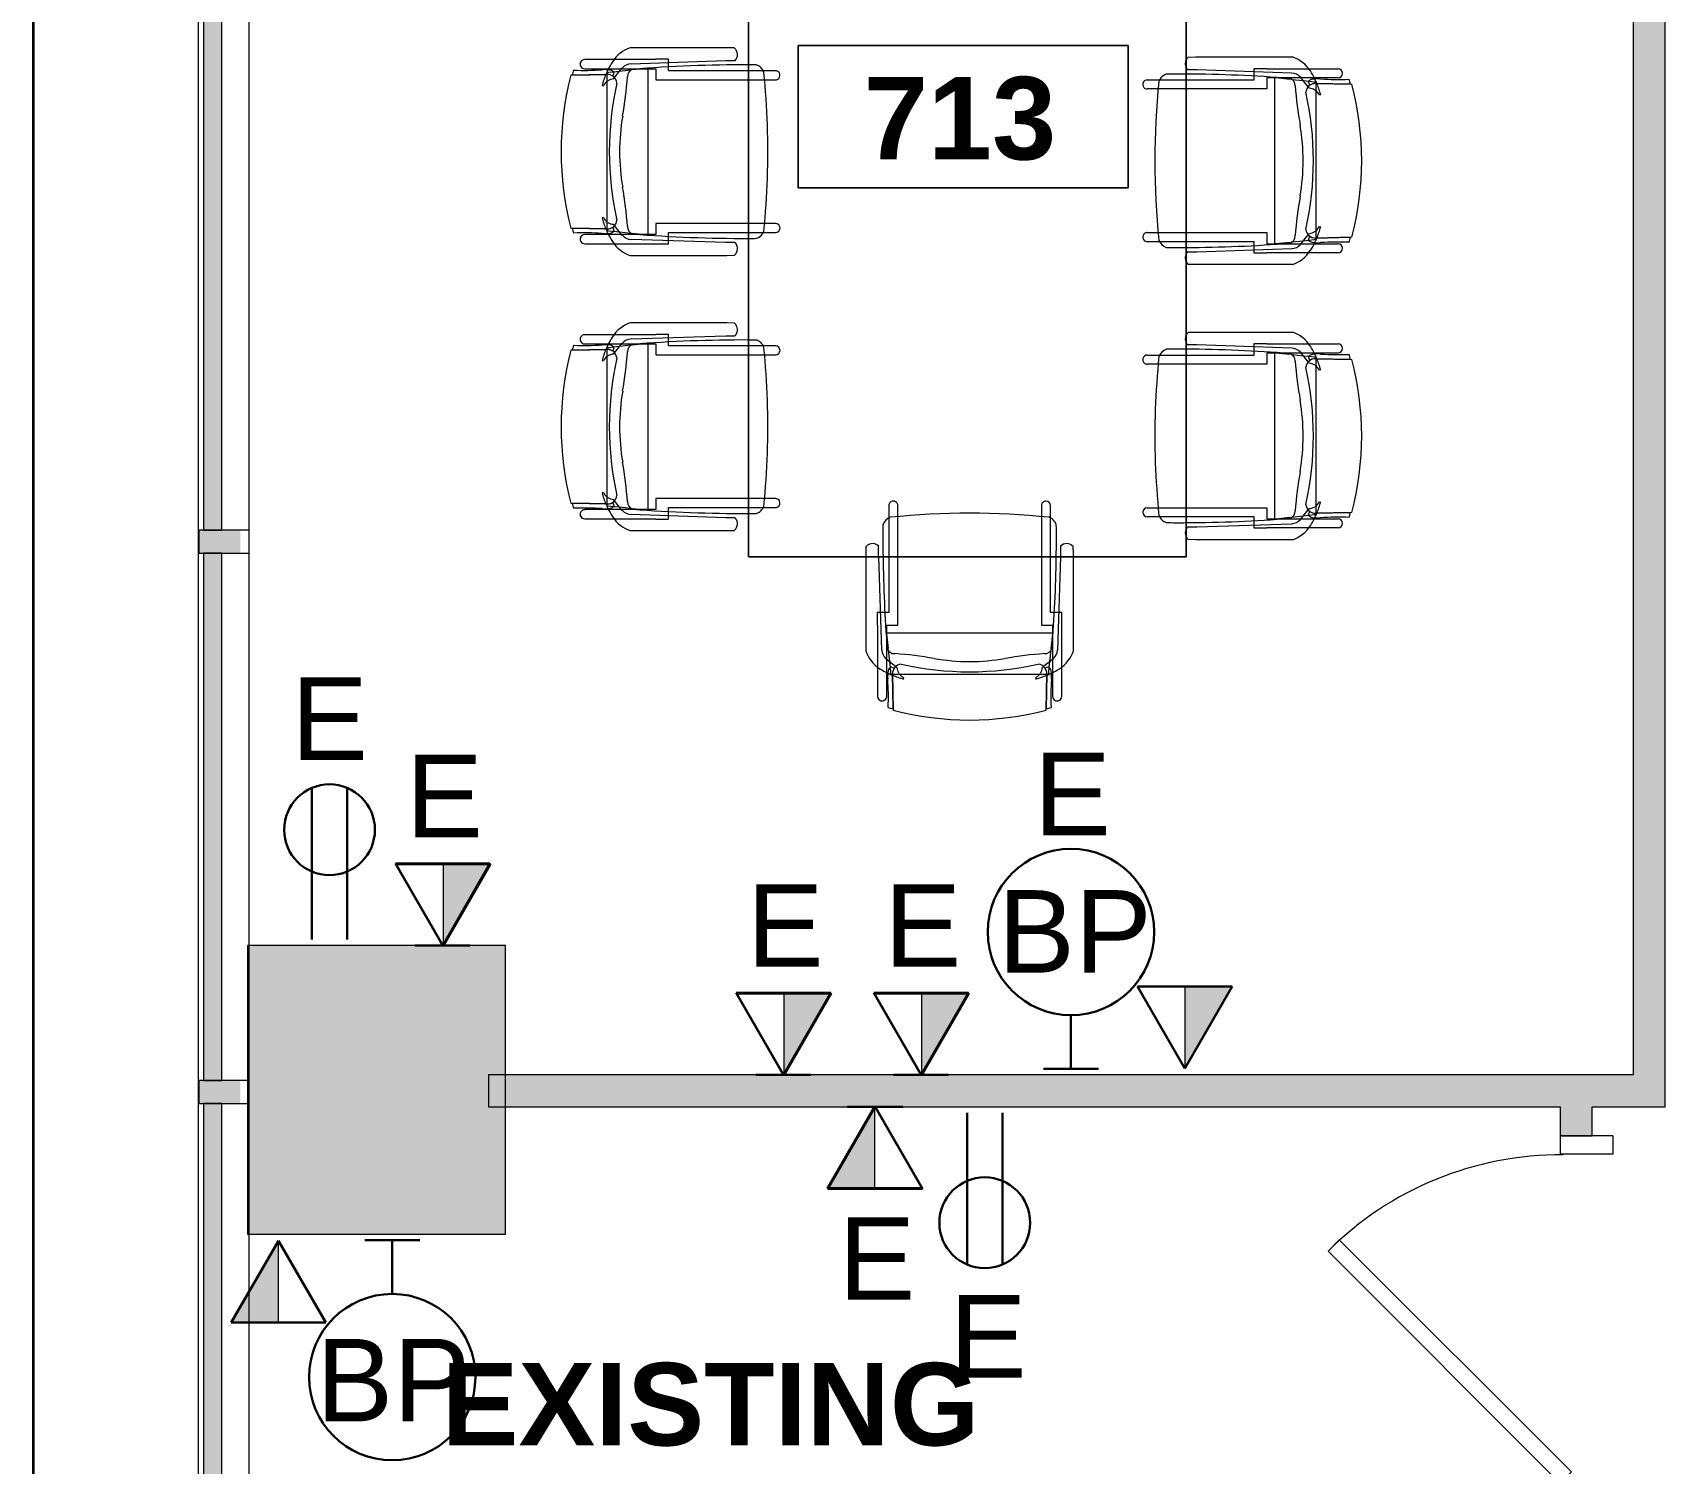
# Model space of a CAD drawing. Header units: inches. Extents: x 385 to 2249, y -1773 to -36.
# Drawn here: x 392.3 to 570.4, y -375.4 to -219.4 of the extents above; entities that cross this region are included whole.
import ezdxf

# ---------------------------------------------------------------- set-up
doc = ezdxf.new("R2010")
doc.units = ezdxf.units.IN
doc.header["$MEASUREMENT"] = 0
for name, color, linetype, lineweight in [('A-ANNO-NOTE', 131, 'Continuous', 30), ('A-AREA-IDEN', 2, 'Continuous', 9), ('A-COLS', 52, 'Continuous', 13), ('A-DETL', 90, 'Continuous', 9), ('A-DETL-THIN', 151, 'Continuous', 9), ('A-DOOR', 31, 'Continuous', 13), ('A-DOOR-FRAM', 31, 'Continuous', 20), ('A-GLAZ-CURT', 52, 'Continuous', 13), ('A-GLAZ-CWMG', 51, 'Continuous', 13), ('A-WALL', 113, 'Continuous', 13), ('A-WALL-PATT', 111, 'Continuous', 13), ('I-FURN', 30, 'Continuous', 9), ('I-WALL', 2, 'Continuous', 13)]:
    doc.layers.add(name, color=color, linetype=linetype, lineweight=lineweight)
doc.styles.add('Swis721 Lt BT', font='swissl.ttf', dxfattribs={"height": 9})
doc.styles.add('Swis721 Lt BT_B', font='', dxfattribs={"height": 9})
doc.styles.get('Swis721 Lt BT_B').set_extended_font_data('Swis721 Lt BT', bold=True)

# ---------------------------------------------------------------- blocks, each defined once
blk = doc.blocks.new('System Panel - Glazed 2-5123496-Level 7 POWER _ SIGNAL')
at = {"layer": 'A-GLAZ-CURT', "lineweight": 9}
blk.add_hatch(color=7, dxfattribs=at).paths.add_polyline_path([(-28.38, 2.25), (-28.38, 0.25), (28.37, 0.25), (28.37, 2.25), (26.15, 2.25)], flags=0)
at = {"layer": 'A-GLAZ-CURT', "color": 8, "lineweight": 20}
for p, q in [((28.37, 2.25), (-28.38, 2.25)), ((-28.38, 2.25), (-28.38, 0.25)), ((28.37, 0.25), (28.37, 2.25)), ((-28.38, 0.25), (28.37, 0.25))]:
    blk.add_line(p, q, dxfattribs=at)
blk = doc.blocks.new('System Panel - Glazed 2-5026264-Level 7 POWER _ SIGNAL')
at = {"layer": 'A-GLAZ-CURT', "lineweight": 9}
blk.add_hatch(color=7, dxfattribs=at).paths.add_polyline_path([(28.75, 0.25), (28.75, 2.25), (-28.75, 2.25), (-28.75, 0.25), (22.85, 0.25)], flags=0)
at = {"layer": 'A-GLAZ-CURT', "color": 8, "lineweight": 20}
for p, q in [((28.75, 2.25), (-28.75, 2.25)), ((-28.75, 2.25), (-28.75, 0.25)), ((28.75, 0.25), (28.75, 2.25)), ((-28.75, 0.25), (28.75, 0.25))]:
    blk.add_line(p, q, dxfattribs=at)
blk = doc.blocks.new('Rectangular Mullion - 2_5_ x 5_ rectangular-5019623-Level 7 POWER _ SIGNAL')
at = {"layer": 'A-GLAZ-CWMG', "lineweight": 9}
blk.add_hatch(color=7, dxfattribs=at).paths.add_polyline_path([(0, 1.76), (0, -2.75), (-2.5, -2.75), (-2.5, 1.76), (-1.23, 1.76)], flags=0)
at = {"layer": 'A-GLAZ-CWMG', "color": 8, "lineweight": 20}
for p, q in [((-2.5, 2.75), (0, 2.75)), ((-2.5, -2.75), (-2.5, 2.75)), ((0, 2.75), (0, -2.75)), ((0, -2.75), (-2.5, -2.75))]:
    blk.add_line(p, q, dxfattribs=at)
blk = doc.blocks.new('Walls 63 - Walls 3-5097518-Level 7 POWER _ SIGNAL')
at = {"layer": 'A-WALL', "lineweight": 9}
for p, q in [((40.36, -1605.91), (40.36, -2559.92)), ((58.34, -2049.92), (58.34, -1605.91))]:
    blk.add_line(p, q, dxfattribs=at)
blk = doc.blocks.new('System Panel - Glazed 2-5681526-Level 7 POWER _ SIGNAL')
at = {"layer": 'A-GLAZ-CURT', "color": 8, "lineweight": 20}
for p, q in [((27.3125, 2.25), (-27.3125, 2.25)), ((-27.3125, 2.25), (-27.3125, 0.25)), ((27.3125, 0.25), (27.3125, 2.25)), ((-27.3125, 0.25), (27.3125, 0.25))]:
    blk.add_line(p, q, dxfattribs=at)
blk = doc.blocks.new('Single Flush - OTJ_SOLIDFLUSH_ALUM-5070093-Level 7 POWER _ SIGNAL')
at = {"layer": 'A-DOOR', "color": 8, "lineweight": 20}
for p, q in [((-8.65, -25.84), (16.67, -0.51)), ((17.91, -1.75), (-7.42, -27.07)), ((16.67, -0.51), (17.91, -1.75)), ((-7.42, -27.07), (-8.65, -25.84))]:
    blk.add_line(p, q, dxfattribs=at)
at = {"layer": 'A-DOOR', "lineweight": 9}
blk.add_arc((17.91, -1.75), 35.81, 179.5, 225, dxfattribs=at)
at = {"layer": 'A-DOOR-FRAM', "color": 8}
for p, q in [((-20, 4), (-20, -1.75)), ((-20, 4), (-18, 4)), ((-18, 4), (-18, -1.75)), ((18, 4), (18, -1.75)), ((18, 4), (20, 4)), ((20, 4), (20, -1.75)), ((-20, -1.75), (-18, -1.75)), ((18, -1.75), (20, -1.75))]:
    blk.add_line(p, q, dxfattribs=at)
blk = doc.blocks.new('GIANT CONFERENCE TABLE4 - GIANT CONFERENCE TABLE-5500512-Level 7 POWER _ SIGNAL')
at = {"layer": 'I-FURN'}
for p, q in [((518.12, -132.95), (470.41, -132.95)), ((470.41, -132.95), (470.41, -276.53)), ((470.41, -276.53), (470.41, -132.95)), ((470.41, -132.95), (518.12, -132.95)), ((518.12, -276.53), (518.12, -132.95)), ((518.12, -132.95), (518.12, -276.53)), ((470.41, -276.53), (518.12, -276.53)), ((518.12, -276.53), (470.41, -276.53))]:
    blk.add_line(p, q, dxfattribs=at)
blk = doc.blocks.new('F-Haworth_Chair_X99-Seminar - X99 Seminar Chair with Glides-V35-Level 7 POWER _ SIGNAL')
at = {"layer": 'I-FURN'}
for p, q in [((-8.34, 11.52), (-8.42, 7.57)), ((-8.42, 7.57), (-8.34, 11.37)), ((8.42, 7.57), (8.34, 11.52)), ((8.34, 11.37), (8.42, 7.57)), ((-10.04, 10.02), (-10.04, 6.81)), ((-9.04, 7.4), (-9.04, 10.02)), ((9.04, 10.02), (9.04, 7.4)), ((10.04, 6.81), (10.04, 10.02)), ((-9.04, 5.99), (-9.04, 7.4)), ((-8.62, 7.42), (-8.68, 6.87)), ((-8.6, 7.6), (-8.62, 7.43)), ((-8.49, 7.6), (-8.56, 7.6)), ((-7.65, 7.6), (-8.4, 7.6)), ((7.65, 7.6), (-7.65, 7.6)), ((-7.18, 7.99), (-7.21, 8.13)), ((7.21, 8.13), (7.18, 7.99)), ((8.4, 7.6), (7.65, 7.6)), ((8.56, 7.6), (8.49, 7.6)), ((8.62, 7.43), (8.6, 7.6)), ((8.68, 6.87), (8.62, 7.42)), ((9.04, 7.4), (9.04, 5.99)), ((-10.04, 6.81), (-10.04, 5)), ((-9.13, 5.92), (-8.07, 6.77)), ((-9.04, 3.62), (-9.04, 5.99)), ((-8.75, 6.22), (-8.88, 4.99)), ((-8.68, 6.87), (-8.75, 6.22)), ((-8.61, 6.81), (-8.23, 6.95)), ((-8.03, 6.81), (-7.95, 6.87)), ((7.95, 6.87), (8.03, 6.81)), ((8.07, 6.77), (9.13, 5.92)), ((8.23, 6.95), (8.61, 6.81)), ((8.75, 6.22), (8.68, 6.87)), ((8.88, 4.99), (8.75, 6.22)), ((9.04, 5.99), (9.04, 3.62)), ((10.04, 5), (10.04, 6.81)), ((-11.32, 5.06), (-11.32, -5.48)), ((-10.04, 4.99), (-10.04, 2.27)), ((-9.92, -5.36), (-9.57, 4.97)), ((-8.9, 4.8), (-9.07, 3.2)), ((-9.04, 3.43), (-9.04, 3.62)), ((-8.88, 4.99), (-8.89, 4.91)), ((8.89, 4.91), (8.88, 4.99)), ((9.07, 3.2), (8.9, 4.8)), ((9.04, 3.62), (9.04, 3.43)), ((9.57, 4.97), (9.92, -5.36)), ((10.04, 2.27), (10.04, 4.99)), ((11.32, -5.48), (11.32, 5.06)), ((-10.04, 2.27), (-10.07, 2.27)), ((-10.07, 2.27), (-10.07, 0.89)), ((-9.07, 3.2), (-9.07, 3.12)), ((-9.07, 3.12), (9.07, 3.12)), ((-9.04, 3.12), (-9.04, 3.43)), ((-9.04, 2.27), (-9.04, 3.12)), ((-7.83, 2.27), (-9.04, 2.27)), ((-7.83, -7.83), (-7.83, 2.27)), ((9.04, 2.27), (7.83, 2.27)), ((7.83, 2.27), (7.83, -7.83)), ((9.04, 3.43), (9.04, 3.12)), ((9.04, 3.12), (9.04, 2.27)), ((9.07, 3.12), (9.07, 3.2)), ((10.07, 2.27), (10.04, 2.27)), ((10.07, 0.89), (10.07, 2.27)), ((-10.07, 0.89), (-9.71, 0.89)), ((-9.71, 0.89), (-9.2, 0.89)), ((-9.2, 0.89), (-8.82, 0.89)), ((-8.82, 0.89), (-8.82, -7.83)), ((8.82, 0.89), (9.2, 0.89)), ((8.82, -7.83), (8.82, 0.89)), ((9.2, 0.89), (9.71, 0.89)), ((9.71, 0.89), (10.07, 0.89)), ((-11.32, -5.48), (-11.3, -6.32)), ((-9.92, -6.36), (-9.92, -5.36)), ((9.92, -5.36), (9.92, -6.36)), ((11.3, -6.32), (11.32, -5.48)), ((-8.82, -7.83), (-8.82, -9.44)), ((-7.83, -9.57), (-7.83, -7.83)), ((7.83, -7.83), (7.83, -9.57)), ((8.82, -9.44), (8.82, -7.83)), ((-8.82, -9.44), (-8.82, -10.78)), ((-7.83, -10.78), (-7.83, -9.57)), ((7.83, -9.57), (7.83, -10.78)), ((8.82, -10.78), (8.82, -9.44))]:
    blk.add_line(p, q, dxfattribs=at)
for centre, radius, start, end in [((0, -20.29), 32.89, 75.3075, 104.696), ((-36.06, 10.03), 27.2, 355.9857, 2.5118), ((0, -20.73), 33.17, 104.5766, 105.5522), ((0, -20.73), 33.17, 74.4478, 75.4234), ((36.06, 10.03), 27.2, 177.4882, 184.0143), ((-9.54, 10.02), 0.498, 360, 180), ((9.54, 10.02), 0.498, 360, 180), ((-4.71, -1.15), 9.61, 116.0036, 121.9522), ((-5.2, 7.86), 3.74, 175.9857, 189.9064), ((-4.71, -1.15), 9.61, 113.5094, 116.0036), ((-8.28, 7.33), 0.613, 189.9064, 237.4573), ((-4.71, -1.15), 9.61, 112.927, 113.3607), ((-4.71, -1.15), 9.61, 105.0666, 112.7369), ((-7.37, 7.55), 1.05, 178.8214, 214.7998), ((-7.37, 7.55), 1.05, 178.8214, 264.0446), ((-6.55, 6.76), 1.38, 147.5752, 174.9122), ((-6.55, 6.76), 1.38, 117.0503, 145.9813), ((0, -26.49), 33.83, 77.2285, 102.7715), ((6.55, 6.76), 1.38, 34.0187, 62.9497), ((4.71, -1.15), 9.61, 67.2631, 74.9334), ((7.37, 7.55), 1.05, 275.9554, 1.1786), ((6.55, 6.76), 1.38, 5.0878, 32.4248), ((7.37, 7.55), 1.05, 325.2002, 1.1786), ((4.71, -1.15), 9.61, 66.6393, 67.073), ((4.71, -1.15), 9.61, 63.9964, 66.4906), ((8.28, 7.33), 0.613, 302.5427, 350.0936), ((5.2, 7.86), 3.74, 350.0936, 4.0143), ((4.71, -1.15), 9.61, 58.0478, 63.9964), ((-7.87, 3.92), 3.63, 121.9522, 161.8211), ((-8.18, 4.9), 1.39, 132.8922, 177.1987), ((-8.24, 4.59), 0.763, 84.2338, 165.7662), ((-11.32, 48.08), 42.84, 274.2301, 280.0233), ((0, -15.97), 22.19, 79.9767, 100.0233), ((11.32, 48.08), 42.84, 259.9767, 265.7699), ((8.24, 4.59), 0.763, 14.2338, 95.7662), ((8.18, 4.9), 1.39, 2.8013, 47.1078), ((7.87, 3.92), 3.63, 18.1789, 58.0478), ((144.06, -7.32), 153.52, 175.4787, 180.1906), ((-144.06, -7.32), 153.52, 359.8094, 4.5213), ((-10.58, -5.68), 0.956, 221.8901, 314.1099), ((10.58, -5.68), 0.956, 225.8901, 318.1099), ((144.06, -7.32), 153.52, 180.1906, 180.5251), ((-8.21, -8.28), 1.31, 200.0433, 249.9567), ((8.21, -8.28), 1.31, 327.4784, 339.9567), ((-144.06, -7.32), 153.52, 359.4749, 359.8094), ((0, 75.01), 84.96, 264.1475, 271.9508), ((0, 75.01), 84.96, 271.9508, 275.8525), ((8.21, -8.28), 1.31, 290.0433, 302.5216), ((8.21, -8.28), 1.31, 302.5216, 315), ((8.21, -8.28), 1.31, 315, 327.4784), ((-8.32, -10.78), 0.495, 180, 360), ((8.32, -10.78), 0.495, 180, 195), ((8.32, -10.78), 0.495, 195, 225), ((8.32, -10.78), 0.495, 225, 300), ((8.32, -10.78), 0.495, 300, 315), ((8.32, -10.78), 0.495, 315, 360)]:
    blk.add_arc(centre, radius, start, end, dxfattribs=at)
blk = doc.blocks.new('F-Haworth_Chair_X99-Seminar - X99 Seminar Chair with Glides-V36-Level 7 POWER _ SIGNAL')
at = {"layer": 'I-FURN'}
for p, q in [((-8.34, 11.52), (-8.42, 7.57)), ((-8.42, 7.57), (-8.34, 11.37)), ((8.42, 7.57), (8.34, 11.52)), ((8.34, 11.37), (8.42, 7.57)), ((-10.04, 10.02), (-10.04, 6.81)), ((-9.04, 7.4), (-9.04, 10.02)), ((9.04, 10.02), (9.04, 7.4)), ((10.04, 6.81), (10.04, 10.02)), ((-9.04, 5.99), (-9.04, 7.4)), ((-8.62, 7.42), (-8.68, 6.87)), ((-8.6, 7.6), (-8.62, 7.43)), ((-8.49, 7.6), (-8.56, 7.6)), ((-7.65, 7.6), (-8.4, 7.6)), ((7.65, 7.6), (-7.65, 7.6)), ((-7.18, 7.99), (-7.21, 8.13)), ((7.21, 8.13), (7.18, 7.99)), ((8.4, 7.6), (7.65, 7.6)), ((8.56, 7.6), (8.49, 7.6)), ((8.62, 7.43), (8.6, 7.6)), ((8.68, 6.87), (8.62, 7.42)), ((9.04, 7.4), (9.04, 5.99)), ((-10.04, 6.81), (-10.04, 5)), ((-9.13, 5.92), (-8.07, 6.77)), ((-9.04, 3.62), (-9.04, 5.99)), ((-8.75, 6.22), (-8.88, 4.99)), ((-8.68, 6.87), (-8.75, 6.22)), ((-8.61, 6.81), (-8.23, 6.95)), ((-8.03, 6.81), (-7.95, 6.87)), ((7.95, 6.87), (8.03, 6.81)), ((8.07, 6.77), (9.13, 5.92)), ((8.23, 6.95), (8.61, 6.81)), ((8.75, 6.22), (8.68, 6.87)), ((8.88, 4.99), (8.75, 6.22)), ((9.04, 5.99), (9.04, 3.62)), ((10.04, 5), (10.04, 6.81)), ((-11.32, 5.06), (-11.32, -5.48)), ((-10.04, 4.99), (-10.04, 2.27)), ((-9.92, -5.36), (-9.57, 4.97)), ((-8.9, 4.8), (-9.07, 3.2)), ((-9.04, 3.43), (-9.04, 3.62)), ((-8.88, 4.99), (-8.89, 4.91)), ((8.89, 4.91), (8.88, 4.99)), ((9.07, 3.2), (8.9, 4.8)), ((9.04, 3.62), (9.04, 3.43)), ((9.57, 4.97), (9.92, -5.36)), ((10.04, 2.27), (10.04, 4.99)), ((11.32, -5.48), (11.32, 5.06)), ((-10.04, 2.27), (-10.07, 2.27)), ((-10.07, 2.27), (-10.07, 0.89)), ((-9.07, 3.2), (-9.07, 3.12)), ((-9.07, 3.12), (1.6, 3.12)), ((-9.04, 3.12), (-9.04, 3.43)), ((-9.04, 2.27), (-9.04, 3.12)), ((-7.83, 2.27), (-9.04, 2.27)), ((-7.83, -7.83), (-7.83, 2.27)), ((1.62, 3.12), (9.07, 3.12)), ((9.04, 2.27), (7.83, 2.27)), ((7.83, 2.27), (7.83, -7.83)), ((9.04, 3.43), (9.04, 3.12)), ((9.04, 3.12), (9.04, 2.27)), ((9.07, 3.12), (9.07, 3.2)), ((10.07, 2.27), (10.04, 2.27)), ((10.07, 0.89), (10.07, 2.27)), ((-10.07, 0.89), (-9.71, 0.89)), ((-9.71, 0.89), (-9.2, 0.89)), ((-9.2, 0.89), (-8.82, 0.89)), ((-8.82, 0.89), (-8.82, -7.83)), ((8.82, 0.89), (9.2, 0.89)), ((8.82, -7.83), (8.82, 0.89)), ((9.2, 0.89), (9.71, 0.89)), ((9.71, 0.89), (10.07, 0.89)), ((-11.32, -5.48), (-11.3, -6.32)), ((-9.92, -6.36), (-9.92, -5.36)), ((9.92, -5.36), (9.92, -6.36)), ((11.3, -6.32), (11.32, -5.48)), ((-8.82, -7.83), (-8.82, -9.44)), ((-7.83, -9.57), (-7.83, -7.83)), ((7.83, -7.83), (7.83, -9.57)), ((8.82, -9.44), (8.82, -7.83)), ((-8.82, -9.44), (-8.82, -10.78)), ((-7.83, -10.78), (-7.83, -9.57)), ((7.83, -9.57), (7.83, -10.78)), ((8.82, -10.78), (8.82, -9.44))]:
    blk.add_line(p, q, dxfattribs=at)
for centre, radius, start, end in [((0, -20.29), 32.89, 75.3075, 104.696), ((-36.06, 10.03), 27.2, 355.9857, 2.5118), ((0, -20.73), 33.17, 104.5766, 105.5522), ((0, -20.73), 33.17, 74.4478, 75.4234), ((36.06, 10.03), 27.2, 177.4882, 184.0143), ((-9.54, 10.02), 0.498, 360, 180), ((9.54, 10.02), 0.498, 360, 180), ((-4.71, -1.15), 9.61, 116.0036, 121.9522), ((-5.2, 7.86), 3.74, 175.9857, 189.9064), ((-4.71, -1.15), 9.61, 113.5094, 116.0036), ((-8.28, 7.33), 0.613, 189.9064, 237.4573), ((-4.71, -1.15), 9.61, 112.927, 113.3607), ((-4.71, -1.15), 9.61, 105.0666, 112.7369), ((-7.37, 7.55), 1.05, 178.8214, 214.7998), ((-7.37, 7.55), 1.05, 178.8214, 264.0446), ((-6.55, 6.76), 1.38, 147.5752, 174.9122), ((-6.55, 6.76), 1.38, 131.5158, 145.9813), ((0, -26.49), 33.83, 77.2285, 102.7715), ((-6.55, 6.76), 1.38, 117.0503, 131.5158), ((6.55, 6.76), 1.38, 34.0187, 62.9497), ((4.71, -1.15), 9.61, 67.2631, 74.9334), ((7.37, 7.55), 1.05, 275.9554, 1.1786), ((6.55, 6.76), 1.38, 5.0878, 32.4248), ((7.37, 7.55), 1.05, 325.2002, 1.1786), ((4.71, -1.15), 9.61, 66.6393, 67.073), ((4.71, -1.15), 9.61, 63.9964, 66.4906), ((8.28, 7.33), 0.613, 302.5427, 350.0936), ((5.2, 7.86), 3.74, 350.0936, 4.0143), ((4.71, -1.15), 9.61, 58.0478, 63.9964), ((-7.87, 3.92), 3.63, 121.9522, 161.8211), ((-8.18, 4.9), 1.39, 132.8922, 177.1987), ((-8.24, 4.59), 0.763, 84.2338, 165.7662), ((-11.32, 48.08), 42.84, 274.2301, 280.0233), ((0, -15.97), 22.19, 79.9767, 100.0233), ((11.32, 48.08), 42.84, 259.9767, 265.7699), ((8.24, 4.59), 0.763, 14.2338, 95.7662), ((8.18, 4.9), 1.39, 2.8013, 47.1078), ((7.87, 3.92), 3.63, 18.1789, 58.0478), ((144.06, -7.32), 153.52, 175.4787, 180.1906), ((-144.06, -7.32), 153.52, 359.8094, 4.5213), ((-10.58, -5.68), 0.956, 221.8901, 314.1099), ((10.58, -5.68), 0.956, 225.8901, 318.1099), ((144.06, -7.32), 153.52, 180.1906, 180.5251), ((-8.21, -8.28), 1.31, 200.0433, 212.5216), ((8.21, -8.28), 1.31, 327.4784, 339.9567), ((-144.06, -7.32), 153.52, 359.4749, 359.8094), ((-8.21, -8.28), 1.31, 212.5216, 225), ((-8.21, -8.28), 1.31, 225, 237.4784), ((-8.21, -8.28), 1.31, 237.4784, 249.9567), ((0, 75.01), 84.96, 264.1475, 271.9508), ((0, 75.01), 84.96, 271.9508, 275.8525), ((8.21, -8.28), 1.31, 290.0433, 315), ((8.21, -8.28), 1.31, 315, 327.4784), ((-8.32, -10.78), 0.495, 180, 195), ((-8.32, -10.78), 0.495, 195, 210), ((-8.32, -10.78), 0.495, 210, 300), ((-8.32, -10.78), 0.495, 300, 360), ((8.32, -10.78), 0.495, 180, 360)]:
    blk.add_arc(centre, radius, start, end, dxfattribs=at)
blk = doc.blocks.new('F-Haworth_Chair_X99-Seminar - X99 Seminar Chair with Glides-V40-Level 7 POWER _ SIGNAL')
at = {"layer": 'I-FURN'}
for p, q in [((-8.82, 9.44), (-8.82, 10.78)), ((-7.83, 10.78), (-7.83, 9.57)), ((7.83, 9.57), (7.83, 10.78)), ((8.82, 10.78), (8.82, 9.44)), ((-8.82, 6.55), (-8.82, 9.44)), ((-7.83, 9.57), (-7.83, 6.55)), ((7.83, 6.55), (7.83, 9.57)), ((8.82, 9.44), (8.82, 6.55)), ((-11.32, 5.48), (-11.3, 6.32)), ((-11.32, -5.06), (-11.32, 5.48)), ((-9.92, 6.36), (-9.92, 5.36)), ((-9.92, 5.36), (-9.57, -4.97)), ((-8.82, -0.89), (-8.82, 6.55)), ((-7.83, 6.55), (-7.83, -2.27)), ((7.83, -2.27), (7.83, 6.55)), ((8.82, 6.55), (8.82, -0.89)), ((9.57, -4.97), (9.92, 5.36)), ((9.92, 5.36), (9.92, 6.36)), ((11.3, 6.32), (11.32, 5.48)), ((11.32, 5.48), (11.32, -5.06)), ((-10.07, -0.89), (-9.71, -0.89)), ((-10.07, -2.27), (-10.07, -0.89)), ((-9.71, -0.89), (-9.2, -0.89)), ((-9.2, -0.89), (-8.82, -0.89)), ((8.82, -0.89), (9.2, -0.89)), ((9.2, -0.89), (9.71, -0.89)), ((9.71, -0.89), (10.07, -0.89)), ((10.07, -0.89), (10.07, -2.27)), ((-10.04, -2.27), (-10.07, -2.27)), ((-10.04, -4.99), (-10.04, -2.27)), ((-9.07, -3.12), (9.07, -3.12)), ((-9.07, -3.2), (-9.07, -3.12)), ((-8.9, -4.8), (-9.07, -3.2)), ((-9.04, -2.27), (-9.04, -3.12)), ((-7.83, -2.27), (-9.04, -2.27)), ((-9.04, -3.12), (-9.04, -3.43)), ((-9.04, -3.43), (-9.04, -3.62)), ((9.04, -2.27), (7.83, -2.27)), ((9.07, -3.2), (8.9, -4.8)), ((9.04, -3.12), (9.04, -2.27)), ((9.04, -3.43), (9.04, -3.12)), ((9.04, -3.62), (9.04, -3.43)), ((9.07, -3.12), (9.07, -3.2)), ((10.04, -2.27), (10.04, -4.99)), ((10.07, -2.27), (10.04, -2.27)), ((-10.04, -6.81), (-10.04, -5)), ((-9.04, -3.62), (-9.04, -5.99)), ((-8.88, -4.99), (-8.89, -4.91)), ((-8.75, -6.22), (-8.88, -4.99)), ((8.88, -4.99), (8.75, -6.22)), ((8.89, -4.91), (8.88, -4.99)), ((9.04, -5.99), (9.04, -3.62)), ((10.04, -5), (10.04, -6.81)), ((-10.04, -10.02), (-10.04, -6.81)), ((-9.13, -5.92), (-8.07, -6.77)), ((-9.04, -5.99), (-9.04, -7.4)), ((-8.68, -6.87), (-8.75, -6.22)), ((-8.62, -7.42), (-8.68, -6.87)), ((-8.61, -6.81), (-8.23, -6.95)), ((-8.03, -6.81), (-7.95, -6.87)), ((7.95, -6.87), (8.03, -6.81)), ((8.07, -6.77), (9.13, -5.92)), ((8.23, -6.95), (8.61, -6.81)), ((8.68, -6.87), (8.62, -7.42)), ((8.75, -6.22), (8.68, -6.87)), ((9.04, -7.4), (9.04, -5.99)), ((10.04, -6.81), (10.04, -10.02)), ((-9.04, -7.4), (-9.04, -10.02)), ((-8.6, -7.6), (-8.62, -7.43)), ((-8.49, -7.6), (-8.56, -7.6)), ((-8.42, -7.57), (-8.34, -11.37)), ((-8.34, -11.52), (-8.42, -7.57)), ((-7.65, -7.6), (-8.4, -7.6)), ((7.65, -7.6), (-7.65, -7.6)), ((-7.18, -7.99), (-7.21, -8.13)), ((7.21, -8.13), (7.18, -7.99)), ((8.4, -7.6), (7.65, -7.6)), ((8.34, -11.37), (8.42, -7.57)), ((8.42, -7.57), (8.34, -11.52)), ((8.56, -7.6), (8.49, -7.6)), ((8.62, -7.43), (8.6, -7.6)), ((9.04, -10.02), (9.04, -7.4))]:
    blk.add_line(p, q, dxfattribs=at)
for centre, radius, start, end in [((-8.32, 10.78), 0.495, 30, 180), ((-8.32, 10.78), 0.495, 15, 30), ((-8.32, 10.78), 0.495, 0, 15), ((8.32, 10.78), 0.495, 150, 180), ((8.32, 10.78), 0.495, 75, 150), ((8.32, 10.78), 0.495, 60, 75), ((8.32, 10.78), 0.495, 0, 60), ((-8.21, 8.28), 1.31, 110.0433, 159.9567), ((0, -75.01), 84.96, 84.1475, 95.8525), ((8.21, 8.28), 1.31, 32.5216, 69.9567), ((8.21, 8.28), 1.31, 20.0433, 32.5216), ((144.06, 7.32), 153.52, 179.4749, 180.2884), ((-144.06, 7.32), 153.52, 359.7116, 0.5251), ((-10.58, 5.68), 0.956, 113.8571, 138.1099), ((-10.58, 5.68), 0.956, 98.5871, 111.7614), ((-10.58, 5.68), 0.956, 85.4129, 98.5871), ((-10.58, 5.68), 0.956, 72.2386, 85.4129), ((-10.58, 5.68), 0.956, 66.5381, 72.2386), ((-10.58, 5.68), 0.956, 45.8901, 66.5381), ((144.06, 7.32), 153.52, 180.2884, 184.5213), ((-144.06, 7.32), 153.52, 355.4787, 359.7116), ((10.58, 5.68), 0.956, 113.4619, 134.1099), ((10.58, 5.68), 0.956, 94.5871, 113.4619), ((10.58, 5.68), 0.956, 68.2386, 94.5871), ((10.58, 5.68), 0.956, 41.8901, 66.1429), ((-7.87, -3.92), 3.63, 198.1789, 238.0478), ((-8.18, -4.9), 1.39, 182.8013, 227.1078), ((-8.24, -4.59), 0.763, 194.2338, 275.7662), ((8.24, -4.59), 0.763, 264.2338, 345.7662), ((8.18, -4.9), 1.39, 312.8922, 357.1987), ((7.87, -3.92), 3.63, 301.9522, 341.8211), ((-4.71, 1.15), 9.61, 238.0478, 243.9964), ((-8.28, -7.33), 0.613, 122.5427, 170.0936), ((-7.37, -7.55), 1.05, 95.9554, 181.1786), ((-7.37, -7.55), 1.05, 145.2002, 181.1786), ((-11.32, -48.08), 42.84, 79.9767, 85.7699), ((-6.55, -6.76), 1.38, 185.0878, 212.4248), ((0, 26.49), 33.83, 257.2285, 282.7715), ((0, 15.97), 22.19, 259.9767, 280.0233), ((11.32, -48.08), 42.84, 94.2301, 100.0233), ((7.37, -7.55), 1.05, 358.8214, 84.0446), ((6.55, -6.76), 1.38, 327.5752, 354.9122), ((7.37, -7.55), 1.05, 358.8214, 34.7998), ((8.28, -7.33), 0.613, 9.9064, 57.4573), ((4.71, 1.15), 9.61, 296.0036, 301.9522), ((-5.2, -7.86), 3.74, 170.0936, 184.0143), ((-36.06, -10.03), 27.2, 357.4882, 4.0143), ((-4.71, 1.15), 9.61, 243.9964, 246.4906), ((-4.71, 1.15), 9.61, 246.6393, 247.073), ((-4.71, 1.15), 9.61, 247.2631, 254.9334), ((-6.55, -6.76), 1.38, 214.0187, 242.9497), ((6.55, -6.76), 1.38, 297.0503, 325.9813), ((4.71, 1.15), 9.61, 285.0666, 292.7369), ((4.71, 1.15), 9.61, 292.927, 293.3607), ((4.71, 1.15), 9.61, 293.5094, 296.0036), ((36.06, -10.03), 27.2, 175.9857, 182.5118), ((5.2, -7.86), 3.74, 355.9857, 9.9064), ((-9.54, -10.02), 0.498, 180, 0), ((9.54, -10.02), 0.498, 180, 0), ((0, 20.73), 33.17, 254.4478, 255.4234), ((0, 20.29), 32.89, 255.304, 284.6925), ((0, 20.73), 33.17, 284.5766, 285.5522)]:
    blk.add_arc(centre, radius, start, end, dxfattribs=at)
blk = doc.blocks.new('F-Haworth_Chair_X99-Seminar - X99 Seminar Chair with Glides-V41-Level 7 POWER _ SIGNAL')
at = {"layer": 'I-FURN'}
for p, q in [((-8.82, 9.44), (-8.82, 10.78)), ((-7.83, 10.78), (-7.83, 9.57)), ((7.83, 9.57), (7.83, 10.78)), ((8.82, 10.78), (8.82, 9.44)), ((-8.82, 6.55), (-8.82, 9.44)), ((-7.83, 9.57), (-7.83, 6.55)), ((7.83, 6.55), (7.83, 9.57)), ((8.82, 9.44), (8.82, 6.55)), ((-11.32, 5.48), (-11.3, 6.32)), ((-11.32, -5.06), (-11.32, 5.48)), ((-9.92, 6.36), (-9.92, 5.36)), ((-9.92, 5.36), (-9.57, -4.97)), ((-8.82, -0.89), (-8.82, 6.55)), ((-7.83, 6.55), (-7.83, -2.27)), ((7.83, -2.27), (7.83, 6.55)), ((8.82, 6.55), (8.82, -0.89)), ((9.57, -4.97), (9.92, 5.36)), ((9.92, 5.36), (9.92, 6.36)), ((11.3, 6.32), (11.32, 5.48)), ((11.32, 5.48), (11.32, -5.06)), ((-10.07, -0.89), (-9.71, -0.89)), ((-10.07, -2.27), (-10.07, -0.89)), ((-9.71, -0.89), (-9.2, -0.89)), ((-9.2, -0.89), (-8.82, -0.89)), ((8.82, -0.89), (9.2, -0.89)), ((9.2, -0.89), (9.71, -0.89)), ((9.71, -0.89), (10.07, -0.89)), ((10.07, -0.89), (10.07, -2.27)), ((-10.04, -2.27), (-10.07, -2.27)), ((-10.04, -4.99), (-10.04, -2.27)), ((-9.07, -3.12), (-4.33, -3.12)), ((-9.07, -3.2), (-9.07, -3.12)), ((-8.9, -4.8), (-9.07, -3.2)), ((-9.04, -2.27), (-9.04, -3.12)), ((-7.83, -2.27), (-9.04, -2.27)), ((-9.04, -3.12), (-9.04, -3.43)), ((-9.04, -3.43), (-9.04, -3.62)), ((-4.31, -3.12), (9.07, -3.12)), ((9.04, -2.27), (7.83, -2.27)), ((9.07, -3.2), (8.9, -4.8)), ((9.04, -3.12), (9.04, -2.27)), ((9.04, -3.43), (9.04, -3.12)), ((9.04, -3.62), (9.04, -3.43)), ((9.07, -3.12), (9.07, -3.2)), ((10.04, -2.27), (10.04, -4.99)), ((10.07, -2.27), (10.04, -2.27)), ((-10.04, -6.81), (-10.04, -5)), ((-9.04, -3.62), (-9.04, -5.99)), ((-8.88, -4.99), (-8.89, -4.91)), ((-8.75, -6.22), (-8.88, -4.99)), ((8.88, -4.99), (8.75, -6.22)), ((8.89, -4.91), (8.88, -4.99)), ((9.04, -5.99), (9.04, -3.62)), ((10.04, -5), (10.04, -6.81)), ((-10.04, -10.02), (-10.04, -6.81)), ((-9.13, -5.92), (-8.07, -6.77)), ((-9.04, -5.99), (-9.04, -7.4)), ((-8.68, -6.87), (-8.75, -6.22)), ((-8.62, -7.42), (-8.68, -6.87)), ((-8.61, -6.81), (-8.23, -6.95)), ((-8.03, -6.81), (-7.95, -6.87)), ((7.95, -6.87), (8.03, -6.81)), ((8.07, -6.77), (9.13, -5.92)), ((8.23, -6.95), (8.61, -6.81)), ((8.68, -6.87), (8.62, -7.42)), ((8.75, -6.22), (8.68, -6.87)), ((9.04, -7.4), (9.04, -5.99)), ((10.04, -6.81), (10.04, -10.02)), ((-9.04, -7.4), (-9.04, -10.02)), ((-8.6, -7.6), (-8.62, -7.43)), ((-8.49, -7.6), (-8.56, -7.6)), ((-8.42, -7.57), (-8.34, -11.37)), ((-8.34, -11.52), (-8.42, -7.57)), ((-7.65, -7.6), (-8.4, -7.6)), ((7.65, -7.6), (-7.65, -7.6)), ((-7.18, -7.99), (-7.21, -8.13)), ((7.21, -8.13), (7.18, -7.99)), ((8.4, -7.6), (7.65, -7.6)), ((8.34, -11.37), (8.42, -7.57)), ((8.42, -7.57), (8.34, -11.52)), ((8.56, -7.6), (8.49, -7.6)), ((8.62, -7.43), (8.6, -7.6)), ((9.04, -10.02), (9.04, -7.4))]:
    blk.add_line(p, q, dxfattribs=at)
for centre, radius, start, end in [((-8.32, 10.78), 0.495, 0, 180), ((8.32, 10.78), 0.495, 150, 180), ((8.32, 10.78), 0.495, 135, 150), ((8.32, 10.78), 0.495, 90, 135), ((8.32, 10.78), 0.495, 75, 90), ((8.32, 10.78), 0.495, 0, 75), ((-8.21, 8.28), 1.31, 147.4784, 159.9567), ((-8.21, 8.28), 1.31, 110.0433, 147.4784), ((0, -75.01), 84.96, 88.0492, 95.8525), ((0, -75.01), 84.96, 84.1475, 88.0492), ((8.21, 8.28), 1.31, 20.0433, 69.9567), ((144.06, 7.32), 153.52, 179.4749, 180.2884), ((-144.06, 7.32), 153.52, 359.7116, 0.5251), ((-10.58, 5.68), 0.956, 113.8571, 138.1099), ((-10.58, 5.68), 0.956, 66.5381, 111.7614), ((-10.58, 5.68), 0.956, 45.8901, 66.5381), ((144.06, 7.32), 153.52, 180.2884, 184.5213), ((-144.06, 7.32), 153.52, 355.4787, 359.7116), ((10.58, 5.68), 0.956, 113.4619, 134.1099), ((10.58, 5.68), 0.956, 68.2386, 113.4619), ((10.58, 5.68), 0.956, 41.8901, 66.1429), ((-7.87, -3.92), 3.63, 198.1789, 238.0478), ((-8.18, -4.9), 1.39, 182.8013, 227.1078), ((-8.24, -4.59), 0.763, 194.2338, 275.7662), ((8.24, -4.59), 0.763, 264.2338, 345.7662), ((8.18, -4.9), 1.39, 312.8922, 357.1987), ((7.87, -3.92), 3.63, 301.9522, 341.8211), ((-4.71, 1.15), 9.61, 238.0478, 243.9964), ((-8.28, -7.33), 0.613, 122.5427, 170.0936), ((-7.37, -7.55), 1.05, 95.9554, 181.1786), ((-7.37, -7.55), 1.05, 145.2002, 181.1786), ((-11.32, -48.08), 42.84, 79.9767, 85.7699), ((-6.55, -6.76), 1.38, 185.0878, 199.5533), ((0, 26.49), 33.83, 257.2285, 282.7715), ((0, 15.97), 22.19, 259.9767, 280.0233), ((11.32, -48.08), 42.84, 94.2301, 100.0233), ((7.37, -7.55), 1.05, 358.8214, 84.0446), ((6.55, -6.76), 1.38, 327.5752, 354.9122), ((7.37, -7.55), 1.05, 358.8214, 34.7998), ((8.28, -7.33), 0.613, 9.9064, 57.4573), ((4.71, 1.15), 9.61, 296.0036, 301.9522), ((-5.2, -7.86), 3.74, 170.0936, 184.0143), ((-36.06, -10.03), 27.2, 357.4882, 4.0143), ((-4.71, 1.15), 9.61, 243.9964, 246.4906), ((-4.71, 1.15), 9.61, 246.6393, 247.073), ((-4.71, 1.15), 9.61, 247.2631, 254.9334), ((-6.55, -6.76), 1.38, 199.5533, 212.4248), ((-6.55, -6.76), 1.38, 214.0187, 242.9497), ((6.55, -6.76), 1.38, 297.0503, 325.9813), ((4.71, 1.15), 9.61, 285.0666, 292.7369), ((4.71, 1.15), 9.61, 292.927, 293.3607), ((4.71, 1.15), 9.61, 293.5094, 296.0036), ((36.06, -10.03), 27.2, 175.9857, 182.5118), ((5.2, -7.86), 3.74, 355.9857, 9.9064), ((-9.54, -10.02), 0.498, 180, 0), ((9.54, -10.02), 0.498, 180, 0), ((0, 20.73), 33.17, 254.4478, 255.4234), ((0, 20.29), 32.89, 255.304, 284.6925), ((0, 20.73), 33.17, 284.5766, 285.5522)]:
    blk.add_arc(centre, radius, start, end, dxfattribs=at)
blk = doc.blocks.new('F-Haworth_Chair_X99-Seminar - X99 Seminar Chair with Glides-V43-Level 7 POWER _ SIGNAL')
at = {"layer": 'I-FURN'}
for p, q in [((-8.34, 11.52), (-8.42, 7.57)), ((-8.42, 7.57), (-8.34, 11.37)), ((8.42, 7.57), (8.34, 11.52)), ((8.34, 11.37), (8.42, 7.57)), ((-10.04, 10.02), (-10.04, 6.81)), ((-9.04, 7.4), (-9.04, 10.02)), ((9.04, 10.02), (9.04, 7.4)), ((10.04, 6.81), (10.04, 10.02)), ((-9.04, 5.99), (-9.04, 7.4)), ((-8.62, 7.42), (-8.68, 6.87)), ((-8.6, 7.6), (-8.62, 7.43)), ((-8.49, 7.6), (-8.56, 7.6)), ((-7.65, 7.6), (-8.4, 7.6)), ((7.65, 7.6), (-7.65, 7.6)), ((-7.18, 7.99), (-7.21, 8.13)), ((7.21, 8.13), (7.18, 7.99)), ((8.4, 7.6), (7.65, 7.6)), ((8.56, 7.6), (8.49, 7.6)), ((8.62, 7.43), (8.6, 7.6)), ((8.68, 6.87), (8.62, 7.42)), ((9.04, 7.4), (9.04, 5.99)), ((-10.04, 6.81), (-10.04, 5)), ((-9.13, 5.92), (-8.07, 6.77)), ((-9.04, 3.62), (-9.04, 5.99)), ((-8.75, 6.22), (-8.88, 4.99)), ((-8.68, 6.87), (-8.75, 6.22)), ((-8.61, 6.81), (-8.23, 6.95)), ((-8.03, 6.81), (-7.95, 6.87)), ((7.95, 6.87), (8.03, 6.81)), ((8.07, 6.77), (9.13, 5.92)), ((8.23, 6.95), (8.61, 6.81)), ((8.75, 6.22), (8.68, 6.87)), ((8.88, 4.99), (8.75, 6.22)), ((9.04, 5.99), (9.04, 3.62)), ((10.04, 5), (10.04, 6.81)), ((-11.32, 5.06), (-11.32, -5.21)), ((-10.04, 4.99), (-10.04, 2.27)), ((-9.91, -5.21), (-9.57, 4.97)), ((-8.9, 4.8), (-9.07, 3.2)), ((-9.04, 3.43), (-9.04, 3.62)), ((-8.88, 4.99), (-8.89, 4.91)), ((8.89, 4.91), (8.88, 4.99)), ((9.07, 3.2), (8.9, 4.8)), ((9.04, 3.62), (9.04, 3.43)), ((9.57, 4.97), (9.91, -5.21)), ((10.04, 2.27), (10.04, 4.99)), ((11.32, -5.21), (11.32, 5.06)), ((-10.04, 2.27), (-10.07, 2.27)), ((-10.07, 2.27), (-10.07, 0.89)), ((-9.07, 3.2), (-9.07, 3.12)), ((-9.07, 3.12), (9.07, 3.12)), ((-9.04, 3.12), (-9.04, 3.43)), ((-9.04, 2.27), (-9.04, 3.12)), ((-7.83, 2.27), (-9.04, 2.27)), ((-7.83, -5.21), (-7.83, 2.27)), ((9.04, 2.27), (7.83, 2.27)), ((7.83, 2.27), (7.83, -5.21)), ((9.04, 3.43), (9.04, 3.12)), ((9.04, 3.12), (9.04, 2.27)), ((9.07, 3.12), (9.07, 3.2)), ((10.07, 2.27), (10.04, 2.27)), ((10.07, 0.89), (10.07, 2.27)), ((-10.07, 0.89), (-9.71, 0.89)), ((-9.71, 0.89), (-9.2, 0.89)), ((-9.2, 0.89), (-8.82, 0.89)), ((-8.82, 0.89), (-8.82, -5.21)), ((8.82, 0.89), (9.2, 0.89)), ((8.82, -5.21), (8.82, 0.89)), ((9.2, 0.89), (9.71, 0.89)), ((9.71, 0.89), (10.07, 0.89)), ((-11.32, -5.21), (-11.32, -5.48)), ((-9.92, -5.36), (-9.91, -5.21)), ((-8.82, -5.21), (-8.82, -9.44)), ((-7.83, -9.57), (-7.83, -5.21)), ((7.83, -5.21), (7.83, -9.57)), ((8.82, -9.44), (8.82, -5.21)), ((9.91, -5.21), (9.92, -5.36)), ((11.32, -5.48), (11.32, -5.21)), ((-11.32, -5.48), (-11.3, -6.32)), ((-9.92, -6.36), (-9.92, -5.36)), ((9.92, -5.36), (9.92, -6.36)), ((11.3, -6.32), (11.32, -5.48)), ((-8.82, -9.44), (-8.82, -10.78)), ((-7.83, -10.78), (-7.83, -9.57)), ((7.83, -9.57), (7.83, -10.78)), ((8.82, -10.78), (8.82, -9.44))]:
    blk.add_line(p, q, dxfattribs=at)
for centre, radius, start, end in [((0, -20.29), 32.89, 75.3075, 104.696), ((-36.06, 10.03), 27.2, 355.9857, 2.5118), ((0, -20.73), 33.17, 104.5766, 105.5522), ((0, -20.73), 33.17, 74.4478, 75.4234), ((36.06, 10.03), 27.2, 177.4882, 184.0143), ((-9.54, 10.02), 0.498, 360, 180), ((9.54, 10.02), 0.498, 360, 180), ((-4.71, -1.15), 9.61, 116.0036, 121.9522), ((-5.2, 7.86), 3.74, 175.9857, 189.9064), ((-4.71, -1.15), 9.61, 113.5094, 116.0036), ((-8.28, 7.33), 0.613, 189.9064, 237.4573), ((-4.71, -1.15), 9.61, 112.927, 113.3607), ((-4.71, -1.15), 9.61, 105.0666, 112.7369), ((-7.37, 7.55), 1.05, 178.8214, 214.7998), ((-7.37, 7.55), 1.05, 178.8214, 264.0446), ((-6.55, 6.76), 1.38, 147.5752, 174.9122), ((-6.55, 6.76), 1.38, 131.5158, 145.9813), ((0, -26.49), 33.83, 77.2285, 102.7715), ((-6.55, 6.76), 1.38, 117.0503, 131.5158), ((6.55, 6.76), 1.38, 48.4842, 62.9497), ((4.71, -1.15), 9.61, 67.2631, 74.9334), ((6.55, 6.76), 1.38, 34.0187, 48.4842), ((7.37, 7.55), 1.05, 275.9554, 1.1786), ((6.55, 6.76), 1.38, 5.0878, 32.4248), ((7.37, 7.55), 1.05, 325.2002, 1.1786), ((4.71, -1.15), 9.61, 66.6393, 67.073), ((4.71, -1.15), 9.61, 63.9964, 66.4906), ((8.28, 7.33), 0.613, 302.5427, 350.0936), ((5.2, 7.86), 3.74, 350.0936, 4.0143), ((4.71, -1.15), 9.61, 58.0478, 63.9964), ((-7.87, 3.92), 3.63, 121.9522, 161.8211), ((-8.18, 4.9), 1.39, 132.8922, 177.1987), ((-8.24, 4.59), 0.763, 84.2338, 165.7662), ((-11.32, 48.08), 42.84, 274.2301, 280.0233), ((0, -15.97), 22.19, 79.9767, 100.0233), ((11.32, 48.08), 42.84, 259.9767, 265.7699), ((8.24, 4.59), 0.763, 14.2338, 95.7662), ((8.18, 4.9), 1.39, 2.8013, 47.1078), ((7.87, 3.92), 3.63, 18.1789, 58.0478), ((144.06, -7.32), 153.52, 175.4787, 179.2111), ((-144.06, -7.32), 153.52, 0.7889, 4.5213), ((144.06, -7.32), 153.52, 179.2111, 180.5251), ((-144.06, -7.32), 153.52, 359.4749, 0.7889), ((-10.58, -5.68), 0.956, 221.8901, 314.1099), ((10.58, -5.68), 0.956, 225.8901, 265.4129), ((10.58, -5.68), 0.956, 265.4129, 318.1099), ((-8.21, -8.28), 1.31, 200.0433, 225), ((8.21, -8.28), 1.31, 290.0433, 339.9567), ((-8.21, -8.28), 1.31, 225, 249.9567), ((0, 75.01), 84.96, 264.1475, 275.8525), ((-8.32, -10.78), 0.495, 180, 270), ((-8.32, -10.78), 0.495, 270, 285), ((-8.32, -10.78), 0.495, 285, 300), ((-8.32, -10.78), 0.495, 300, 315), ((-8.32, -10.78), 0.495, 315, 330), ((-8.32, -10.78), 0.495, 330, 345), ((-8.32, -10.78), 0.495, 345, 360), ((8.32, -10.78), 0.495, 180, 195), ((8.32, -10.78), 0.495, 195, 210), ((8.32, -10.78), 0.495, 210, 225), ((8.32, -10.78), 0.495, 225, 255), ((8.32, -10.78), 0.495, 255, 270), ((8.32, -10.78), 0.495, 270, 285), ((8.32, -10.78), 0.495, 285, 300), ((8.32, -10.78), 0.495, 300, 315), ((8.32, -10.78), 0.495, 315, 360)]:
    blk.add_arc(centre, radius, start, end, dxfattribs=at)
blk = doc.blocks.new('Columns 70 - Columns 4-5528842-Level 7 POWER _ SIGNAL')
at = {"layer": 'A-COLS', "lineweight": 9}
blk.add_hatch(color=7, dxfattribs=at).paths.add_polyline_path([(1404.94, -849.81), (1414.67, -819.86), (1387.91, -811.17), (1378.18, -841.11)], flags=0)
at = {"layer": 'A-COLS', "color": 8, "lineweight": 20}
for p, q in [((1387.91, -811.17), (1378.18, -841.11)), ((1414.67, -819.86), (1387.91, -811.17)), ((1404.94, -849.81), (1414.67, -819.86)), ((1378.18, -841.11), (1404.94, -849.81))]:
    blk.add_line(p, q, dxfattribs=at)
blk = doc.blocks.new('Room Tag - Room Name and Number-3379422-Level 7 POWER _ SIGNAL')
at = {"layer": 'A-AREA-IDEN'}
for p, q in [((-0.1881, -0.1636), (-0.1881, -0.0018)), ((-0.1881, -0.0018), (0.1869, -0.0018)), ((0.1869, -0.0018), (-0.1881, -0.0018)), ((-0.1881, -0.0018), (-0.1881, -0.1636)), ((0.1869, -0.0018), (0.1869, -0.1636)), ((0.1869, -0.1636), (0.1869, -0.0018)), ((0.1869, -0.1636), (-0.1881, -0.1636)), ((-0.1881, -0.1636), (0.1869, -0.1636))]:
    blk.add_line(p, q, dxfattribs=at)

msp = doc.modelspace()

# ---------------------------------------------------------------- hatches: boundary and pattern name
at = {"layer": 'A-ANNO-NOTE', "lineweight": 9}
for points in [[(437.1, -318.98), (442.26, -310.04), (437.1, -310.04)], [(517.98, -332.31), (523.14, -323.38), (517.98, -323.38), (517.98, -330.08)], [(474.26, -333.09), (479.42, -324.16), (474.26, -324.16), (474.26, -330.08)], [(489.26, -333.09), (494.42, -324.16), (489.26, -324.16), (489.26, -330.08)], [(484.18, -345.39), (484.18, -336.45), (479.03, -345.39)], [(419.15, -360.03), (419.15, -351.1), (413.99, -360.03)]]:
    msp.add_hatch(color=256, dxfattribs=at).paths.add_polyline_path(points, flags=0)
at = {"layer": 'A-WALL-PATT', "lineweight": 9}
h = msp.add_hatch(color=7, dxfattribs=at)
h.paths.add_polyline_path([(570.38, -336.52), (570.38, -167.24), (566.88, -167.24), (566.88, -336.52)], flags=0)
h.paths.add_polyline_path([(569.72, -105.24), (570.38, -105.24), (570.38, -100.39), (566.88, -100.39), (566.88, -105.24)], flags=0)
msp.add_hatch(color=7, dxfattribs=at).paths.add_polyline_path([(562.42, -336.52), (566.88, -336.52), (566.88, -333.02), (443.92, -333.02), (443.92, -336.52), (558.92, -336.52)], flags=0)
h = msp.add_hatch(color=7, dxfattribs=at)
h.paths.add_polyline_path([(562.42, -456.77), (562.42, -401.65), (558.92, -401.65), (558.92, -456.77)], flags=0)
h.paths.add_polyline_path([(562.42, -339.65), (562.42, -336.52), (558.92, -336.52), (558.92, -339.65)], flags=0)

# ---------------------------------------------------------------- linework, layer by layer
at = {"layer": 'A-ANNO-NOTE'}
for p, q in [((422.8, -318.25), (422.8, -301.73)), ((422.8, -318.25), (422.8, -301.73)), ((426.63, -318.25), (426.63, -301.73)), ((437.06, -318.91), (431.9, -309.98)), ((431.9, -309.98), (442.22, -309.98)), ((437.1, -318.98), (431.94, -310.04)), ((431.94, -310.04), (442.26, -310.04)), ((437.06, -318.91), (442.22, -309.98)), ((437.1, -318.98), (442.26, -310.04)), ((440.06, -318.91), (434.06, -318.91)), ((517.98, -332.31), (512.82, -323.38)), ((512.82, -323.38), (523.14, -323.38)), ((517.98, -332.31), (523.14, -323.38)), ((474.22, -333.02), (469.07, -324.09)), ((469.07, -324.09), (479.38, -324.09)), ((474.26, -333.09), (469.11, -324.16)), ((469.11, -324.16), (479.42, -324.16)), ((474.22, -333.02), (479.38, -324.09)), ((474.26, -333.09), (479.42, -324.16)), ((489.22, -333.02), (484.07, -324.09)), ((484.07, -324.09), (494.38, -324.09)), ((489.26, -333.09), (484.11, -324.16)), ((484.11, -324.16), (494.42, -324.16)), ((489.22, -333.02), (494.38, -324.09)), ((489.26, -333.09), (494.42, -324.16)), ((505.57, -332.37), (505.57, -326.51)), ((508.57, -332.37), (502.57, -332.37)), ((477.22, -333.02), (471.22, -333.02)), ((492.22, -333.02), (486.22, -333.02)), ((484.18, -336.45), (479.03, -345.39)), ((484.18, -336.45), (489.34, -345.39)), ((484.22, -336.52), (479.07, -345.45)), ((481.22, -336.52), (487.22, -336.52)), ((484.22, -336.52), (489.38, -345.45)), ((494.26, -337.17), (494.26, -353.7)), ((498.09, -337.17), (498.09, -353.7)), ((498.09, -337.17), (498.09, -353.7)), ((489.34, -345.39), (479.03, -345.39)), ((489.38, -345.45), (479.07, -345.45)), ((419.15, -351.1), (413.99, -360.03)), ((419.15, -351.1), (424.31, -360.03)), ((428.56, -351.05), (434.56, -351.05)), ((431.56, -351.05), (431.56, -356.91)), ((424.31, -360.03), (413.99, -360.03))]:
    msp.add_line(p, q, dxfattribs=at)
at = {"layer": 'A-ANNO-NOTE', "lineweight": 9}
for p, q in [((437.1, -318.98), (442.26, -310.04)), ((442.26, -310.04), (437.1, -310.04)), ((437.1, -310.04), (437.1, -318.98)), ((517.98, -332.31), (523.14, -323.38)), ((523.14, -323.38), (517.98, -323.38)), ((517.98, -323.38), (517.98, -332.31)), ((474.26, -333.09), (479.42, -324.16)), ((479.42, -324.16), (474.26, -324.16)), ((474.26, -324.16), (474.26, -333.09)), ((489.26, -333.09), (494.42, -324.16)), ((494.42, -324.16), (489.26, -324.16)), ((489.26, -324.16), (489.26, -333.09)), ((484.18, -336.45), (479.03, -345.39)), ((484.18, -345.39), (484.18, -336.45)), ((479.03, -345.39), (484.18, -345.39)), ((419.15, -351.1), (413.99, -360.03)), ((419.15, -360.03), (419.15, -351.1)), ((413.99, -360.03), (419.15, -360.03))]:
    msp.add_line(p, q, dxfattribs=at)
at = {"layer": 'A-ANNO-NOTE'}
for centre, radius in [((424.72, -306.29), 4.95), ((505.57, -317.44), 9.07), ((496.17, -349.14), 4.95), ((431.56, -365.98), 9.07)]:
    msp.add_circle(centre, radius, dxfattribs=at)
at = {"layer": 'A-DETL', "lineweight": 13}
msp.add_line((415.97, -1064.14), (415.97, -114.14), dxfattribs=at)
at = {"layer": 'A-DETL-THIN'}
msp.add_line((392.35, -77.05), (392.35, -1103.05), dxfattribs=at)
at = {"layer": 'I-WALL', "color": 8, "lineweight": 20}
for p, q in [((566.88, -167.24), (566.88, -333.02)), ((570.38, -336.52), (570.38, -167.24)), ((566.88, -333.02), (442.06, -333.02)), ((442.06, -333.02), (442.06, -336.52)), ((442.06, -336.52), (558.92, -336.52)), ((558.92, -336.52), (558.92, -339.65)), ((562.42, -336.52), (570.38, -336.52)), ((562.42, -339.65), (562.42, -336.52)), ((558.92, -339.65), (562.42, -339.65))]:
    msp.add_line(p, q, dxfattribs=at)

# ---------------------------------------------------------------- block references
at = {"layer": 'A-AREA-IDEN', "xscale": 95.99999999999994, "yscale": 95.99999999999994, "zscale": 95.99999999999994}
msp.add_blockref('Room Tag - Room Name and Number-3379422-Level 7 POWER _ SIGNAL', (493.88, -220.59), dxfattribs=at)
at = {"layer": 'A-COLS', "lineweight": 9, "rotation": 18.00000000000032}
msp.add_blockref('Columns 70 - Columns 4-5528842-Level 7 POWER _ SIGNAL', (-1154.86, 23.67), dxfattribs=at)
at = {"layer": 'A-DOOR', "rotation": 269.9999999999999}
msp.add_blockref('Single Flush - OTJ_SOLIDFLUSH_ALUM-5070093-Level 7 POWER _ SIGNAL', (560.67, -359.65), dxfattribs=at)
at = {"layer": 'A-GLAZ-CURT', "lineweight": 9, "rotation": 89.9999999999994}
for name, p in [('System Panel - Glazed 2-5123496-Level 7 POWER _ SIGNAL', (413.22, -245.26)), ('System Panel - Glazed 2-5026264-Level 7 POWER _ SIGNAL', (413.22, -304.89)), ('System Panel - Glazed 2-5026264-Level 7 POWER _ SIGNAL', (413.22, -364.89)), ('System Panel - Glazed 2-5681526-Level 7 POWER _ SIGNAL', (413.22, -363.45))]:
    msp.add_blockref(name, p, dxfattribs=at)
at = {"layer": 'A-GLAZ-CWMG', "lineweight": 9, "extrusion": (0, 0, -1), "rotation": 90.0000000000006}
for p in [(-413.22, -273.64), (-413.22, -333.64)]:
    msp.add_blockref('Rectangular Mullion - 2_5_ x 5_ rectangular-5019623-Level 7 POWER _ SIGNAL', p, dxfattribs=at)
at = {"layer": 'A-WALL', "lineweight": 9}
msp.add_blockref('Walls 63 - Walls 3-5097518-Level 7 POWER _ SIGNAL', (352.11, 1493.03), dxfattribs=at)
at = {"layer": 'I-FURN'}
msp.add_blockref('GIANT CONFERENCE TABLE4 - GIANT CONFERENCE TABLE-5500512-Level 7 POWER _ SIGNAL', (0, 0), dxfattribs=at)
for name, p, rotation in [('F-Haworth_Chair_X99-Seminar - X99 Seminar Chair with Glides-V35-Level 7 POWER _ SIGNAL', (462.57, -232.35), 89.99999999999999), ('F-Haworth_Chair_X99-Seminar - X99 Seminar Chair with Glides-V40-Level 7 POWER _ SIGNAL', (524.67, -233.35), 90.00000000000001), ('F-Haworth_Chair_X99-Seminar - X99 Seminar Chair with Glides-V36-Level 7 POWER _ SIGNAL', (462.57, -262.35), 89.99999999999999), ('F-Haworth_Chair_X99-Seminar - X99 Seminar Chair with Glides-V41-Level 7 POWER _ SIGNAL', (524.67, -263.35), 90.00000000000001), ('F-Haworth_Chair_X99-Seminar - X99 Seminar Chair with Glides-V43-Level 7 POWER _ SIGNAL', (494.52, -281.73), 180)]:
    msp.add_blockref(name, p, dxfattribs=dict(at, rotation=rotation))

# ---------------------------------------------------------------- texts
at = {"layer": 'A-ANNO-NOTE', "lineweight": 9, "char_height": 9, "attachment_point": 1, "style": 'Swis721 Lt BT'}
for s, insert, width in [('E', (420.54, -289.67), 9.393), ('E', (433.05, -298.11), 9.393), ('E', (501.54, -297.89), 9.393), ('E', (470.22, -312.23), 9.393), ('E', (485.22, -312.23), 9.393), ('BP', (497.61, -312.88), 19.392), ('E', (480.22, -348.55), 9.393), ('E', (492.34, -357.03), 9.393), ('BP', (423.27, -361.81), 19.392)]:
    msp.add_mtext(s, dxfattribs=dict(at, insert=insert, width=width))
at = {"layer": 'A-AREA-IDEN', "char_height": 9, "attachment_point": 1, "style": 'Swis721 Lt BT_B'}
for s, insert, width in [('713', (482.98, -224.2), 25.452), ('EXISTING', (436.93, -364.43), 68.175)]:
    msp.add_mtext(s, dxfattribs=dict(at, insert=insert, width=width))

doc.saveas('drawing.dxf')
